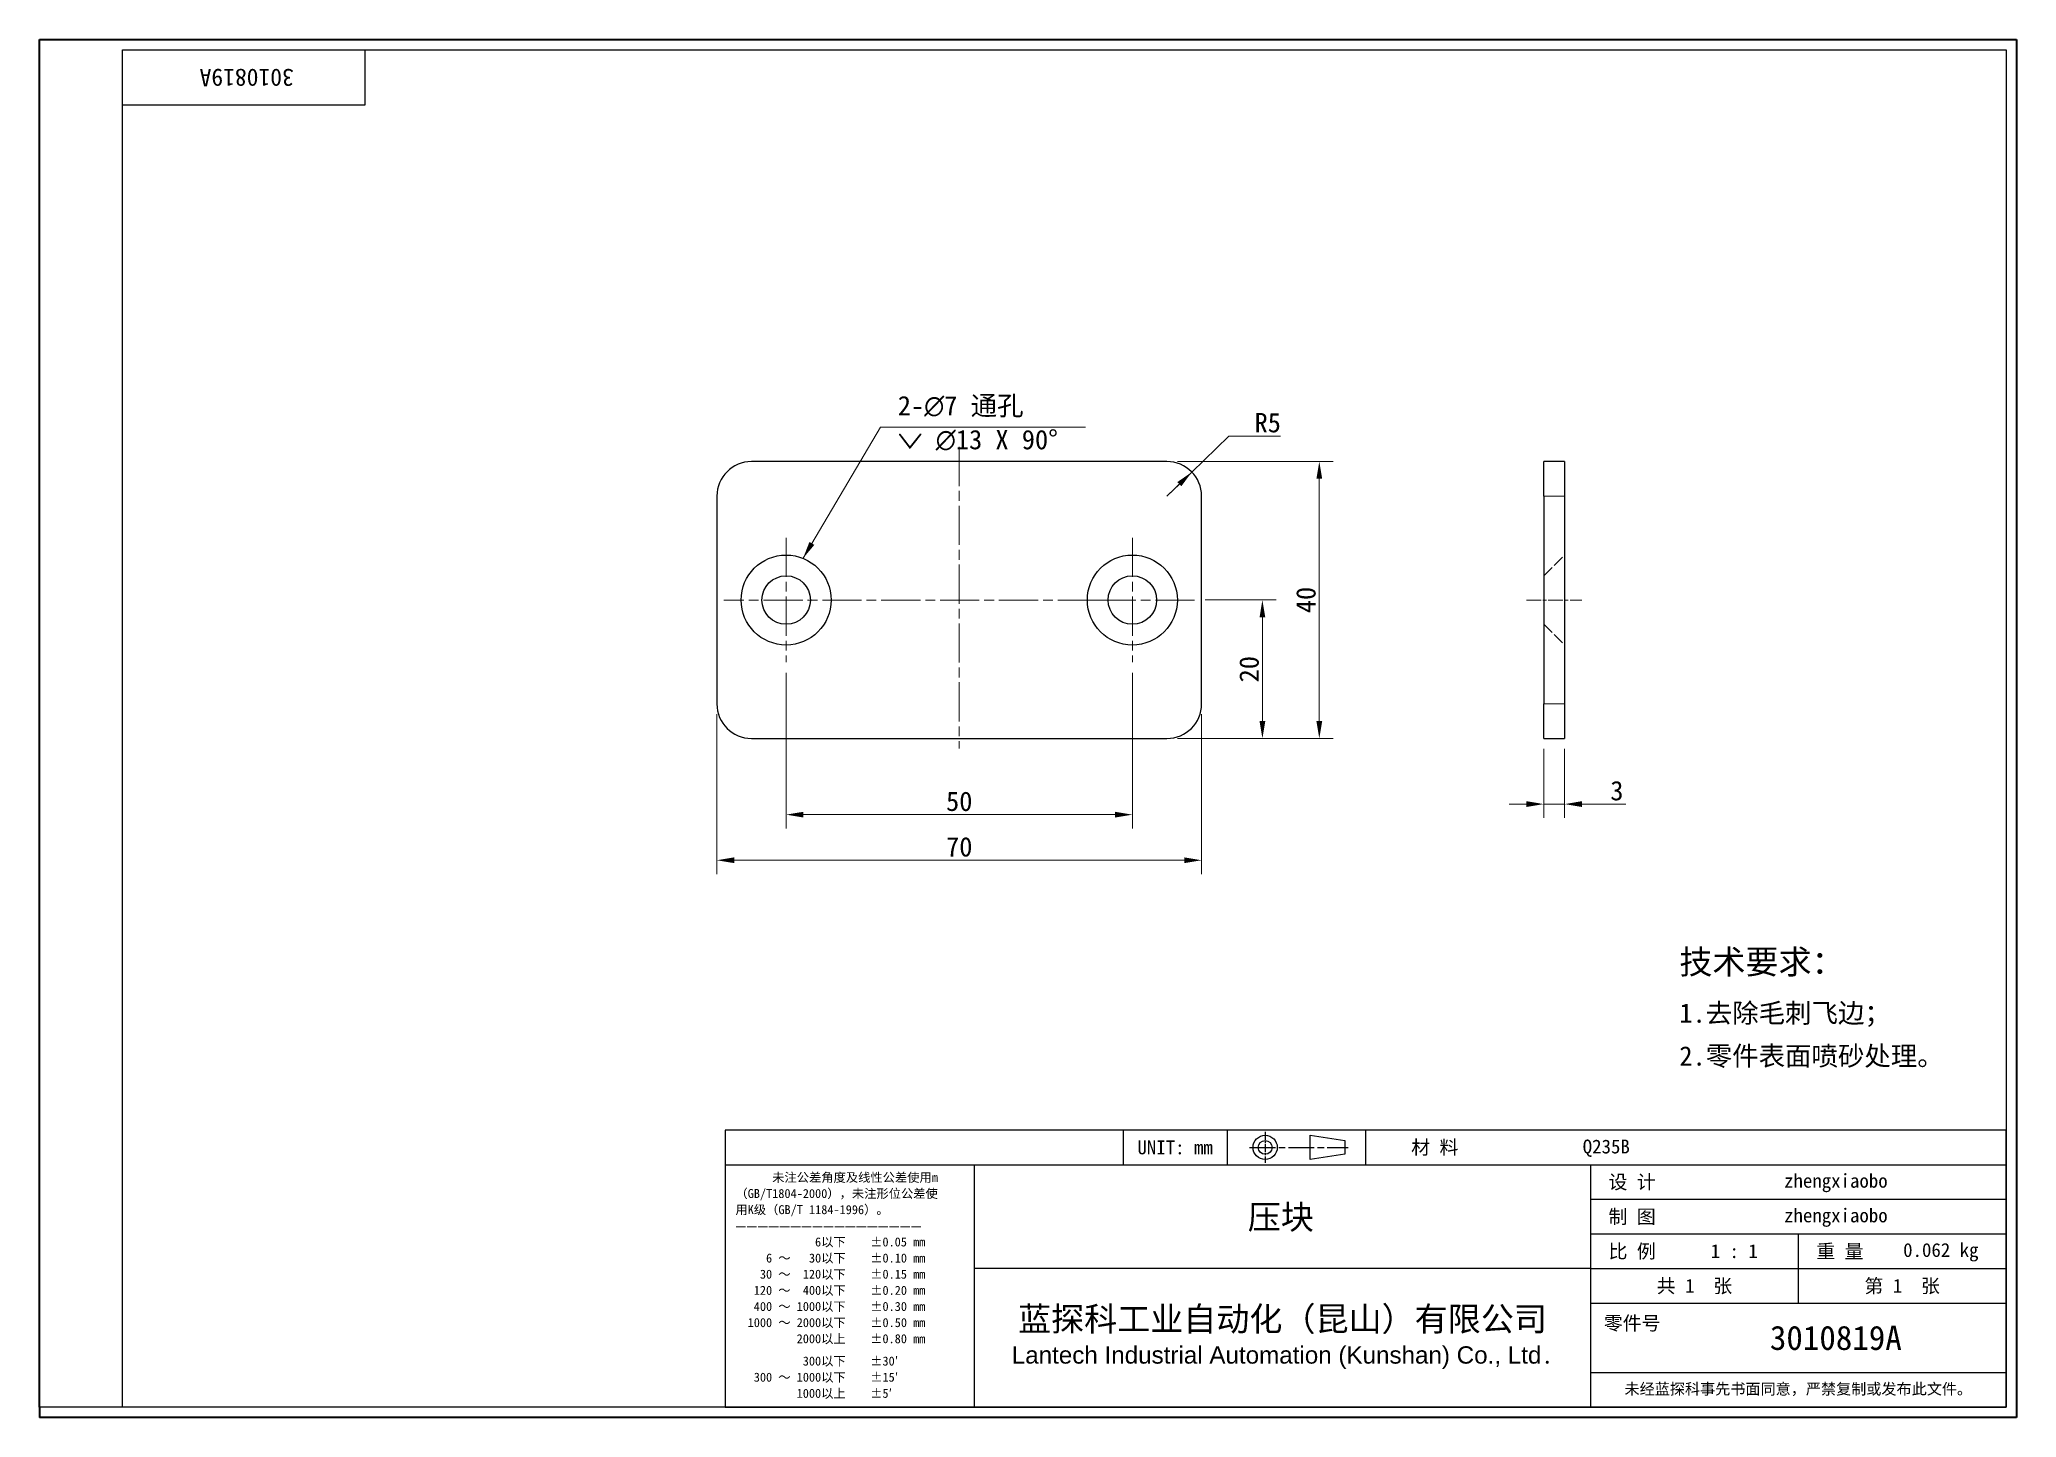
# Model space of a CAD drawing. Header units: millimetres. Extents: x 6 to 292, y 5 to 205.
import ezdxf
from ezdxf.enums import TextEntityAlignment as Align

# ---------------------------------------------------------------- set-up
doc = ezdxf.new("R2010")
doc.units = ezdxf.units.MM
doc.linetypes.add('CHAIN', pattern=[0.3543, 0.2362, -0.0295, 0.0591, -0.0295])
doc.linetypes.add('DASHED', pattern=[0.2067, 0.1654, -0.0413])
for name, color, linetype, lineweight in [('1', 7, 'Continuous', 18), ('可见 (ISO)', 7, 'Continuous', 25), ('可见窄的 (ISO)', 7, 'Continuous', 18), ('图框 (ISO)', 7, 'Continuous', 35), ('标题 (ISO)', 7, 'Continuous', 25)]:
    doc.layers.add(name, color=color, linetype=linetype, lineweight=lineweight)
for name, color, linetype, lineweight, true_color in [('中心标记 (ISO)', 1, 'CHAIN', 18, 0xff0000), ('中心线 (ISO)', 1, 'CHAIN', 18, 0xff0000), ('尺寸 (ISO)', 7, 'Continuous', 18, 0x008000), ('符号 (ISO)', 7, 'Continuous', 18, 0x008000), ('隐藏 (ISO)', 5, 'DASHED', 18, 0x0000ff)]:
    doc.layers.add(name, color=color, linetype=linetype, lineweight=lineweight, true_color=true_color)
doc.styles.add('文本样式164', font='SimSun.ttf')
doc.styles.add('文本样式165', font='SimSun.ttf')
doc.styles.add('文本样式74', font='SimSun.ttf')
doc.styles.add('最新国标', font='simfang.ttf')
doc.styles.add('注释文本 (ISO)', font='simfang.ttf')
doc.dimstyles.new('默认 (GB)', dxfattribs={"dimtxt": 2.8, "dimasz": 2.5, "dimexe": 2, "dimexo": 1.5, "dimgap": 0.5, "dimtad": 1, "dimtoh": 1, "dimdsep": 46, "dimtxsty": '最新国标', "dimcen": 0.09, "dimdle": 10, "dimclrd": 256, "dimclre": 256, "dimclrt": 256, "dimaunit": 1, "dimadec": 3, "dimazin": 2, "dimtfac": 0.535714, "dimtmove": 0, "dimatfit": 3, "dimfxl": 0, "dimtolj": 1, "dimtzin": 0, "dimlwd": -1, "dimlwe": -1, "dimarcsym": 0})
doc.dimstyles.new('默认 (GB)$7', dxfattribs={"dimtxt": 2.8, "dimasz": 2.5, "dimexe": 2, "dimexo": 1.5, "dimgap": 0.5, "dimtad": 1, "dimtoh": 1, "dimdsep": 46, "dimtxsty": '最新国标', "dimcen": 0.09, "dimdle": 10, "dimclrd": 256, "dimclre": 256, "dimclrt": 256, "dimaunit": 1, "dimadec": 3, "dimazin": 2, "dimtfac": 0.535714, "dimtmove": 0, "dimatfit": 3, "dimfxl": 0, "dimtolj": 1, "dimtzin": 0, "dimlwd": -1, "dimlwe": -1, "dimarcsym": 0})

# ---------------------------------------------------------------- blocks, each defined once
blk = doc.blocks.new('图框 最新国标')
at = {"layer": '图框 (ISO)'}
for p, q in [((6, 7), (6, 204.5)), ((6, 204.5), (291.5, 204.5)), ((291.5, 204.5), (291.5, 5.5)), ((6, 7), (6, 5.5)), ((6, 7), (6, 5.5)), ((291.5, 5.5), (6, 5.5))]:
    blk.add_line(p, q, dxfattribs=at)
at = {"layer": '图框 (ISO)', "color": 7, "linetype": 'Continuous', "lineweight": 25}
for p, q in [((18, 203), (290, 203)), ((18, 7), (18, 203)), ((18, 203), (290, 203)), ((53, 203), (53, 195)), ((290, 203), (290, 7)), ((290, 203), (290, 7)), ((53, 195), (18, 195)), ((290, 7), (6, 7)), ((290, 7), (18, 7))]:
    blk.add_line(p, q, dxfattribs=at)
at = {"layer": '图框 (ISO)', "style": '文本样式74'}
blk.add_attdef('零件代号_001', (42.72, 200.25), '', height=2.5, rotation=180, dxfattribs=at)
blk = doc.blocks.new('标题栏 最新国标')
at = {"layer": '标题 (ISO)'}
for p, q in [((381.98, -183.84), (196.98, -183.84)), ((196.98, -183.84), (196.98, -223.84)), ((254.48, -183.84), (254.48, -188.84)), ((269.48, -183.84), (269.48, -188.84)), ((281.48, -188.09), (281.48, -184.59)), ((281.48, -184.59), (286.48, -185.34)), ((286.48, -185.34), (286.48, -187.34)), ((289.48, -183.84), (289.48, -188.84)), ((381.98, -223.84), (381.98, -183.84)), ((383.48, -183.84), (383.48, -225.34)), ((286.48, -187.34), (281.48, -188.09)), ((196.98, -188.84), (381.98, -188.84)), ((232.98, -188.84), (232.98, -223.84)), ((321.98, -188.84), (321.98, -223.84)), ((321.98, -193.84), (381.98, -193.84)), ((321.98, -198.84), (381.98, -198.84)), ((351.98, -198.84), (351.98, -208.84)), ((321.98, -203.84), (232.98, -203.84)), ((321.98, -203.84), (381.98, -203.84)), ((321.98, -208.84), (381.98, -208.84)), ((321.98, -218.84), (381.98, -218.84)), ((196.98, -223.84), (381.98, -223.84)), ((383.48, -225.34), (196.98, -225.34))]:
    blk.add_line(p, q, dxfattribs=at)
at = {"layer": '标题 (ISO)', "linetype": 'CHAIN', "ltscale": 5.000333}
blk.add_line((274.98, -184.09), (274.98, -188.59), dxfattribs=at)
at = {"layer": '标题 (ISO)', "linetype": 'CHAIN', "ltscale": 15.834605}
blk.add_line((272.73, -186.34), (286.98, -186.34), dxfattribs=at)
at = {"layer": '标题 (ISO)'}
for radius in [1.75, 1]:
    blk.add_circle((274.98, -186.34), radius, dxfattribs=at)
at = {"layer": '1', "style": '文本样式164'}
for s, p in [('UNIT: mm', (261.98, -186.34)), ('材 料', (299.48, -186.34)), ('设 计', (327.98, -191.34)), ('制 图', (327.98, -196.34)), ('比 例', (327.98, -201.34)), ('重 量', (357.98, -201.34)), ('共 1  张', (336.98, -206.34)), ('第 1  张', (366.98, -206.34))]:
    blk.add_text(s, height=2, dxfattribs=at).set_placement(p, align=Align.MIDDLE_CENTER)
at = {"layer": '标题 (ISO)', "char_height": 2, "style": '注释文本 (ISO)'}
for s, insert, attachment_point, line_spacing_factor in [('{\\fSimSun|b0|i0|c134|p2;\\H0.65x;      未注公差角度及线性公差使用m\\P（GB/T1804-2000），未注形位公差使\\P用K级（GB/T 1184-1996）。\\P—————————————————\\P             6以下    ±0.05 mm\\P     6 ～   30以下    ±0.10 mm\\P    30 ～  120以下    ±0.15 mm\\P   120 ～  400以下    ±0.20 mm\\P   400 ～ 1000以下    ±0.30 mm\\P  1000 ～ 2000以下    ±0.50 mm\\P          2000以上    ±0.80 mm\\P\\H0.38462x;\\P\\H2.6x;           300以下    ±30′\\P   300 ～ 1000以下    ±15′\\P          1000以上    ±5′}', (198.48, -206.34), 4, 1.075116), ('{\\fMicrosoft YaHei|b0|i0|c134|p34;\\H1.75x;蓝探科工业自动化（昆山）有限公司\\P\\fArial|b0|i0|c0|p34;\\H0.71429x;Lantech Industrial Automation (Kunshan) Co., Ltd\\fFangSong|b0|i0|c134|p49;.\\H1.15195x; }', (277.48, -213.84), 5, 0.978695)]:
    blk.add_mtext(s, dxfattribs=dict(at, insert=insert, attachment_point=attachment_point, line_spacing_factor=line_spacing_factor))
at = {"layer": '标题 (ISO)', "attachment_point": 5, "style": '注释文本 (ISO)'}
for s, insert, char_height in [('\\fFangSong|b0|i0;零件号', (327.98, -211.84), 2), ('\\fSimSun|b0|i0;{\\H1.6000;未经蓝探科事先书面同意，严禁复制或发布此文件。}', (351.98, -221.34), 1.6)]:
    blk.add_mtext(s, dxfattribs=dict(at, insert=insert, char_height=char_height))
at = {"layer": '标题 (ISO)'}
for tag, p, height, style in [('材料_001', (320.84, -187.21), 2, '注释文本 (ISO)'), ('设计人_001', (349.92, -192.16), 2, '注释文本 (ISO)'), ('库存编号_001', (272.47, -198.15), 3.5, '文本样式165'), ('设计人_001', (349.92, -197.16), 2, '注释文本 (ISO)'), ('视图比例_001', (339.32, -202.33), 2, '注释文本 (ISO)'), ('质量\\P3;_001', (367.12, -202.16), 2, '注释文本 (ISO)'), ('零件代号_001', (347.87, -215.59), 3.5, '文本样式165')]:
    blk.add_attdef(tag, p, '', height=height, dxfattribs=dict(at, style=style))
blk = doc.blocks.new('*D5')
at = {"layer": 'Defpoints', "color": 0, "transparency": 16777216}
for p in [(113.82, 114.56), (163.82, 114.56), (163.82, 92.56)]:
    blk.add_point(p, dxfattribs=at)
at = {"layer": '尺寸 (ISO)', "color": 116, "true_color": 0x00803f, "transparency": 16777216}
for p, q in [((113.82, 113.06), (113.82, 90.56)), ((163.82, 113.06), (163.82, 90.56)), ((116.32, 92.56), (161.32, 92.56))]:
    blk.add_line(p, q, dxfattribs=at)
for points in [[(116.32, 92.97), (116.32, 92.14), (113.82, 92.56)], [(161.32, 92.97), (161.32, 92.14), (163.82, 92.56)]]:
    blk.add_solid(points, dxfattribs=at)
at = {"layer": '尺寸 (ISO)', "transparency": 16777216, "insert": (138.82, 94.47), "char_height": 2.8, "attachment_point": 5, "style": '最新国标'}
blk.add_mtext('\\A1;50', dxfattribs=at)
blk = doc.blocks.new('*D6')
at = {"layer": 'Defpoints', "color": 0, "transparency": 16777216}
for p in [(103.82, 108.56), (173.82, 108.56), (173.82, 85.97)]:
    blk.add_point(p, dxfattribs=at)
at = {"layer": '尺寸 (ISO)', "color": 116, "true_color": 0x00803f, "transparency": 16777216}
for p, q in [((103.82, 107.06), (103.82, 83.97)), ((173.82, 107.06), (173.82, 83.97)), ((106.32, 85.97), (171.32, 85.97))]:
    blk.add_line(p, q, dxfattribs=at)
for points in [[(106.32, 86.39), (106.32, 85.56), (103.82, 85.97)], [(171.32, 86.39), (171.32, 85.56), (173.82, 85.97)]]:
    blk.add_solid(points, dxfattribs=at)
at = {"layer": '尺寸 (ISO)', "transparency": 16777216, "insert": (138.82, 87.89), "char_height": 2.8, "attachment_point": 5, "style": '最新国标'}
blk.add_mtext('\\A1;70', dxfattribs=at)
blk = doc.blocks.new('*D7')
at = {"layer": 'Defpoints', "color": 0, "transparency": 16777216}
for p in [(223.24, 103.56), (226.24, 103.56), (226.24, 94.08)]:
    blk.add_point(p, dxfattribs=at)
at = {"layer": '尺寸 (ISO)', "color": 116, "true_color": 0x00803f, "transparency": 16777216}
for p, q in [((223.24, 102.06), (223.24, 92.08)), ((226.24, 102.06), (226.24, 92.08)), ((220.74, 94.08), (218.24, 94.08)), ((223.24, 94.08), (226.24, 94.08)), ((228.74, 94.08), (235.07, 94.08))]:
    blk.add_line(p, q, dxfattribs=at)
for points in [[(220.74, 94.5), (220.74, 93.67), (223.24, 94.08)], [(228.74, 94.5), (228.74, 93.67), (226.24, 94.08)]]:
    blk.add_solid(points, dxfattribs=at)
at = {"layer": '尺寸 (ISO)', "transparency": 16777216, "insert": (233.79, 96), "char_height": 2.8, "attachment_point": 5, "style": '最新国标'}
blk.add_mtext('\\A1;3', dxfattribs=at)
blk = doc.blocks.new('*D8')
at = {"layer": 'Defpoints', "color": 0, "transparency": 16777216}
for p in [(168.82, 143.56), (190.82, 143.56), (168.82, 103.56)]:
    blk.add_point(p, dxfattribs=at)
at = {"layer": '尺寸 (ISO)', "color": 116, "true_color": 0x00803f, "transparency": 16777216}
for p, q in [((170.32, 143.56), (192.82, 143.56)), ((190.82, 106.06), (190.82, 141.06)), ((170.32, 103.56), (192.82, 103.56))]:
    blk.add_line(p, q, dxfattribs=at)
for points in [[(190.4, 141.06), (191.24, 141.06), (190.82, 143.56)], [(190.4, 106.06), (191.24, 106.06), (190.82, 103.56)]]:
    blk.add_solid(points, dxfattribs=at)
at = {"layer": '尺寸 (ISO)', "transparency": 16777216, "insert": (188.9, 123.56), "char_height": 2.8, "attachment_point": 5, "rotation": 90, "style": '最新国标'}
blk.add_mtext('\\A1;40', dxfattribs=at)
blk = doc.blocks.new('*D9')
at = {"layer": 'Defpoints', "color": 0, "transparency": 16777216}
for p in [(172.82, 123.56), (168.82, 103.56), (182.6, 103.56)]:
    blk.add_point(p, dxfattribs=at)
at = {"layer": '尺寸 (ISO)', "color": 116, "true_color": 0x00803f, "transparency": 16777216}
for p, q in [((174.32, 123.56), (184.6, 123.56)), ((182.6, 121.06), (182.6, 106.06)), ((170.32, 103.56), (184.6, 103.56))]:
    blk.add_line(p, q, dxfattribs=at)
for points in [[(182.19, 121.06), (183.02, 121.06), (182.6, 123.56)], [(182.19, 106.06), (183.02, 106.06), (182.6, 103.56)]]:
    blk.add_solid(points, dxfattribs=at)
at = {"layer": '尺寸 (ISO)', "transparency": 16777216, "insert": (180.69, 113.56), "char_height": 2.8, "attachment_point": 5, "rotation": 90, "style": '最新国标'}
blk.add_mtext('\\A1;20', dxfattribs=at)
blk = doc.blocks.new('*D10')
at = {"layer": 'Defpoints', "color": 0, "transparency": 16777216}
for p in [(172.41, 142.03), (168.82, 138.56)]:
    blk.add_point(p, dxfattribs=at)
at = {"layer": '尺寸 (ISO)', "color": 116, "true_color": 0x00803f, "transparency": 16777216}
for p, q in [((177.77, 147.23), (174.21, 143.77)), ((185.22, 147.23), (177.77, 147.23)), ((172.41, 142.03), (174.21, 143.77)), ((168.82, 138.56), (172.41, 142.03)), ((170.61, 140.3), (168.82, 138.56))]:
    blk.add_line(p, q, dxfattribs=at)
blk.add_solid([(170.32, 140.59), (170.9, 140), (172.41, 142.03)], dxfattribs=at)
at = {"layer": '尺寸 (ISO)', "transparency": 16777216, "insert": (183.37, 149.15), "char_height": 2.8, "attachment_point": 5, "style": '最新国标'}
blk.add_mtext('\\A1;R5', dxfattribs=at)

msp = doc.modelspace()

# ---------------------------------------------------------------- linework, layer by layer
at = {"layer": '中心标记 (ISO)', "ltscale": 23.990969}
for p, q in [((113.819, 132.556), (113.819, 114.556)), ((163.819, 132.556), (163.819, 114.556)), ((158.719, 123.556), (104.819, 123.556)), ((172.819, 123.556), (154.819, 123.556))]:
    msp.add_line(p, q, dxfattribs=at)
at = {"layer": '中心线 (ISO)', "ltscale": 23.990969}
msp.add_line((138.819, 145.675), (138.819, 102.109), dxfattribs=at)
at = {"layer": '中心线 (ISO)', "ltscale": 8.88956}
msp.add_line((220.74, 123.556), (228.74, 123.556), dxfattribs=at)
at = {"layer": '可见 (ISO)'}
for p, q in [((168.819, 143.556), (108.819, 143.556)), ((223.24, 138.556), (223.24, 143.556)), ((226.24, 143.556), (223.24, 143.556)), ((226.24, 143.556), (226.24, 138.556)), ((103.819, 138.556), (103.819, 108.556)), ((173.819, 108.556), (173.819, 138.556)), ((223.24, 138.556), (223.24, 108.556)), ((226.24, 138.556), (226.24, 108.556)), ((223.24, 103.556), (223.24, 108.556)), ((226.24, 108.556), (226.24, 103.556)), ((108.819, 103.556), (168.819, 103.556)), ((223.24, 103.556), (226.24, 103.556))]:
    msp.add_line(p, q, dxfattribs=at)
for centre, radius in [((113.819, 123.556), 6.5), ((163.819, 123.556), 6.5), ((113.819, 123.556), 3.5), ((163.819, 123.556), 3.5)]:
    msp.add_circle(centre, radius, dxfattribs=at)
for centre, start, end in [((108.819, 138.556), 90, 180), ((168.819, 138.556), 0, 90), ((108.819, 108.556), 180, 270), ((168.819, 108.556), 270, 0)]:
    msp.add_arc(centre, 5, start, end, dxfattribs=at)
at = {"layer": '可见窄的 (ISO)'}
for p, q in [((223.24, 138.556), (226.24, 138.556)), ((226.24, 108.556), (223.24, 108.556))]:
    msp.add_line(p, q, dxfattribs=at)
at = {"layer": '隐藏 (ISO)', "ltscale": 10.262798}
for p, q in [((223.24, 127.056), (226.24, 130.056)), ((223.24, 120.056), (226.24, 117.056))]:
    msp.add_line(p, q, dxfattribs=at)

# ---------------------------------------------------------------- block references
msp.add_blockref('图框 最新国标', (0, 0)).add_auto_attribs({'零件代号_001': '3010819A'})
ref = msp.add_blockref('标题栏 最新国标', (-91.983, 230.844))
ref.add_attrib('零件代号_001', '3010819A', (255.891, 15.25), dxfattribs={"layer": '标题 (ISO)', "height": 3.5, "style": '文本样式165'})
ref.add_attrib('库存编号_001', '压块', (180.485, 32.691), dxfattribs={"layer": '标题 (ISO)', "height": 3.5, "style": '文本样式165'})
ref.add_attrib('质量\\P3;_001', '0.062 kg', (275.137, 28.683), dxfattribs={"layer": '标题 (ISO)', "height": 2, "style": '注释文本 (ISO)'})
ref.add_attrib('视图比例_001', '1 : 1', (247.337, 28.517), dxfattribs={"layer": '标题 (ISO)', "height": 2, "style": '注释文本 (ISO)'})
ref.add_attrib('设计人_001', 'zhengxiaobo', (257.937, 38.683), dxfattribs={"layer": '标题 (ISO)', "height": 2, "style": '注释文本 (ISO)'})
ref.add_attrib('设计人_001', 'zhengxiaobo', (257.937, 33.683), dxfattribs={"layer": '标题 (ISO)', "height": 2, "style": '注释文本 (ISO)'})
ref.add_attrib('材料_001', 'Q235B', (228.86, 43.631), dxfattribs={"layer": '标题 (ISO)', "height": 2, "style": '注释文本 (ISO)'})

# ---------------------------------------------------------------- texts
at = {"layer": '符号 (ISO)'}
for s, insert, char_height, width, attachment_point, line_spacing_factor, style in [('2-\\fAIGDT|b0|i0;{\\H2.8000;n}\\fFangSong|b0|i0;{\\H2.8000;7 通孔 \\P}\\fAIGDT|b0|i0;{\\H2.8000;w}\\fFangSong|b0|i0;{\\H2.8000; }\\fAIGDT|b0|i0;{\\H2.8000;n}\\fFangSong|b0|i0;{\\H2.8000;13 X 90°}', (129.945, 153.024), 2.8, 30.48522, 1, 1.05, '最新国标'), ('{\\H1.75x;技术要求：\\P\\H0.8x;1.去除毛刺飞边；\\P2.零件表面喷砂处理。}', (242.816, 64.512), 2, 41.91813, 4, 1.32748, '注释文本 (ISO)')]:
    msp.add_mtext(s, dxfattribs=dict(at, insert=insert, char_height=char_height, width=width, attachment_point=attachment_point, line_spacing_factor=line_spacing_factor, style=style))

# ---------------------------------------------------------------- dimensions: what is measured, and where the dimension line sits
at = {"layer": '尺寸 (ISO)', "color": 116, "true_color": 0x00803f}
dim = msp.add_radius_dim(center=(168.819, 138.556), mpoint=(172.41, 142.035), dimstyle='默认 (GB)', override={"dimgap": 0.5, "dimtih": 1, "dimdec": 2, "dimlfac": 1, "dimcen": 0, "dimtol": 0, "dimlim": 0, "dimtp": 0, "dimtm": 0, "dimtdec": 2}, dxfattribs=at)
dim.commit()
dim.dimension.update_dxf_attribs({"geometry": '*D10', "text_midpoint": (183.369, 147.23), "dimtype": 164})
for base, p1, p2, angle, override, picture, middle in [((190.819, 143.556), (168.819, 103.556), (168.819, 143.556), 270, {"dimgap": 0.5, "dimtoh": 0, "dimdec": 2, "dimtol": 0, "dimlim": 0, "dimtp": 0, "dimtm": 0, "dimtdec": 2, "dimtofl": 0, "dimatfit": 1}, '*D8', (190.819, 123.556)), ((182.603, 103.556), (172.819, 123.556), (168.819, 103.556), 90, {"dimgap": 0.5, "dimtoh": 0, "dimdec": 2, "dimtol": 0, "dimlim": 0, "dimtp": 0, "dimtm": 0, "dimtdec": 2, "dimtofl": 0, "dimatfit": 1}, '*D9', (182.603, 113.556)), ((163.819, 92.556), (113.819, 114.556), (163.819, 114.556), 180, {"dimgap": 0.5, "dimtoh": 0, "dimdec": 2, "dimtol": 0, "dimlim": 0, "dimtp": 0, "dimtm": 0, "dimtdec": 2, "dimtofl": 0, "dimatfit": 1}, '*D5', (138.819, 92.556)), ((173.819, 85.974), (103.819, 108.556), (173.819, 108.556), 180, {"dimgap": 0.5, "dimtoh": 0, "dimdec": 2, "dimtol": 0, "dimlim": 0, "dimtp": 0, "dimtm": 0, "dimtdec": 2, "dimtofl": 0, "dimatfit": 1}, '*D6', (138.819, 85.974)), ((226.24, 94.083), (223.24, 103.556), (226.24, 103.556), 180, {"dimgap": 0.5, "dimtoh": 0, "dimdec": 2, "dimtol": 0, "dimlim": 0, "dimtp": 0, "dimtm": 0, "dimtdec": 2, "dimtofl": 1, "dimatfit": 1}, '*D7', (233.794, 94.083))]:
    dim = msp.add_linear_dim(base=base, p1=p1, p2=p2, angle=angle, dimstyle='默认 (GB)', override=override, dxfattribs=at)
    dim.commit()
    dim.dimension.update_dxf_attribs({"geometry": picture, "text_midpoint": middle, "dimtype": 160})

# ---------------------------------------------------------------- leaders
at = {"layer": '符号 (ISO)', "annotation_type": 0, "has_hookline": 1, "hookline_direction": 0, "text_width": 27.126}
msp.add_leader([(116.267, 129.577), (127.445, 148.511), (129.945, 148.511)], dimstyle='默认 (GB)$7', override={"dimgap": 0, "dimtad": 1}, dxfattribs=at)

doc.saveas('drawing.dxf')
